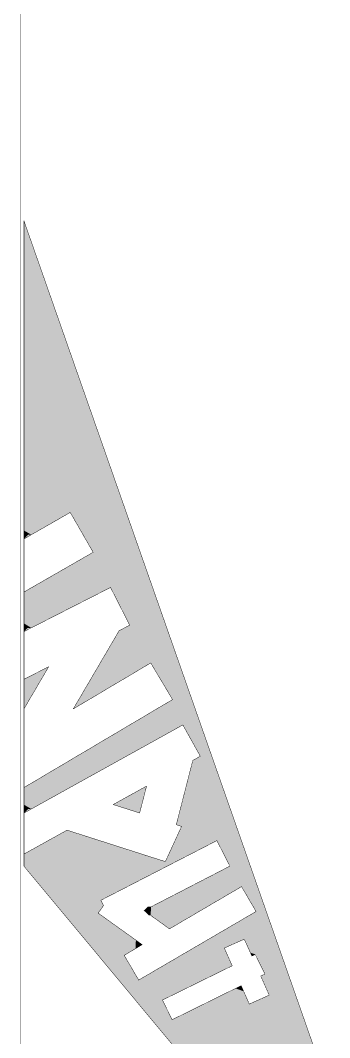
# Model space of a CAD drawing. Header units: inches. Extents: x 0 to 67, y 0 to 129.
# Drawn here: x 0 to 9.22, y 22.58 to 52.97 of the extents above; entities that cross this region are included whole.
import ezdxf

# ---------------------------------------------------------------- set-up
doc = ezdxf.new("R2010")
doc.units = ezdxf.units.IN
for name, color, linetype in [('Mechanical 2', 216, 'Continuous'), ('Mechanical 3', 76, 'Continuous'), ('Top Overlay', 2, 'Continuous')]:
    doc.layers.add(name, color=color, linetype=linetype)

msp = doc.modelspace()

# ---------------------------------------------------------------- hatches: boundary and pattern name
at = {"layer": 'Mechanical 3'}
msp.add_hatch(color=76, dxfattribs=at).paths.add_polyline_path([(0.13, 28.073), (1.393, 28.774), (4.321, 27.835), (4.329, 27.838), (4.812, 28.889), (4.808, 28.899), (4.658, 28.949), (5.147, 30.858), (5.368, 30.982), (5.371, 30.991), (4.851, 31.927), (4.842, 31.93), (0.104, 29.298), (0.1, 29.292), (0.1, 28.116), (0.114, 28.116), (0.114, 29.288), (4.843, 31.915), (5.356, 30.991), (5.138, 30.869), (5.135, 30.864), (4.643, 28.947), (4.648, 28.938), (4.797, 28.888), (4.32, 27.849), (1.394, 28.788), (1.389, 28.787)])
at = {"layer": 'Top Overlay'}
h = msp.add_hatch(color=2, dxfattribs=at)
h.paths.add_polyline_path([(9.112, 21.275), (8.617, 21.07), (8.616, 21.07), (8.615, 21.069), (8.609, 21.066), (8.603, 21.064), (8.602, 21.063), (8.601, 21.063), (8.596, 21.06), (8.59, 21.057), (8.589, 21.056), (8.588, 21.055), (8.075, 20.759), (8.074, 20.759), (8.073, 20.758), (8.067, 20.755), (8.062, 20.751), (8.061, 20.751), (8.06, 20.75), (8.055, 20.746), (8.049, 20.742), (8.048, 20.742), (8.047, 20.741), (7.578, 20.381), (7.577, 20.38), (7.576, 20.379), (7.571, 20.375), (7.566, 20.371), (7.565, 20.37), (7.564, 20.369), (7.559, 20.365), (7.555, 20.36), (7.554, 20.359), (7.553, 20.359), (7.134, 19.94), (7.133, 19.939), (7.132, 19.938), (7.128, 19.933), (7.124, 19.929), (7.123, 19.928), (7.122, 19.927), (7.118, 19.922), (7.114, 19.917), (7.113, 19.916), (7.112, 19.915), (6.869, 19.598), (6.843, 19.597), (0.107, 27.705), (0.107, 28.074), (0.127, 28.079), (0.127, 28.079), (0.127, 28.079), (1.392, 28.781), (4.323, 27.841), (4.806, 28.892), (4.65, 28.945), (5.141, 30.863), (5.365, 30.988), (4.845, 31.924), (0.129, 29.304), (0.107, 29.317), (0.107, 30.053), (4.537, 32.681), (3.888, 33.775), (1.62, 32.427), (1.602, 32.444), (2.944, 34.737), (3.261, 34.903), (2.688, 36.029), (0.129, 34.723), (0.107, 34.736), (0.107, 35.893), (2.17, 37.08), (1.487, 38.27), (0.129, 37.49), (0.107, 37.503), (0.107, 46.902), (0.132, 46.906)])
h.paths.add_polyline_path([(5.86, 28.469), (2.399, 26.686), (2.479, 26.529), (2.32, 26.303), (3.615, 25.375), (3.614, 25.349), (3.097, 25.042), (3.528, 24.304), (7.028, 26.352), (6.595, 27.095), (4.446, 25.833), (3.704, 26.367), (3.706, 26.392), (6.248, 27.707)], flags=0)
h.paths.add_polyline_path([(6.676, 25.526), (6.081, 25.259), (6.317, 24.731), (4.236, 23.707), (4.525, 23.12), (6.567, 24.129), (6.591, 24.12), (6.826, 23.587), (7.42, 23.854), (7.167, 24.424), (7.292, 24.483), (7.003, 25.07), (6.92, 25.029), (6.896, 25.037)], flags=0)
for points in [[(0.107, 37.731), (0.107, 37.478), (0.233, 37.604), (0.327, 37.604)], [(0.107, 34.955), (0.107, 34.712), (0.217, 34.823), (0.324, 34.823)], [(0.107, 32.403), (0.845, 33.663), (0.107, 33.286)], [(0.822, 33.624), (0.131, 32.445), (0.107, 32.452), (0.107, 33.286), (0.805, 33.642)], [(1.834, 32.839), (1.577, 32.401), (2.014, 32.66)], [(2.769, 29.546), (3.764, 30.099), (3.556, 29.293)], [(0.107, 29.542), (0.107, 29.292), (0.229, 29.413), (0.326, 29.413)], [(4.177, 27.888), (4.323, 27.841), (4.397, 28.001), (4.406, 28.001), (4.591, 27.816), (4.2, 27.614)], [(3.9, 26.492), (3.796, 26.492), (3.685, 26.381), (3.826, 26.239), (3.882, 26.239)], [(3.445, 25.496), (3.434, 25.243), (3.634, 25.361)], [(6.858, 25.121), (6.904, 25.021), (7.003, 25.07)], [(6.419, 24.056), (6.584, 24.137), (6.658, 23.969)]]:
    msp.add_hatch(color=2, dxfattribs=at).paths.add_polyline_path(points)

# ---------------------------------------------------------------- linework, layer by layer
at = {"layer": 'Mechanical 2', "const_width": 0.0127}
msp.add_lwpolyline([(0.006, 0.006), (0.006, 128.506)], dxfattribs=at)
at = {"layer": 'Mechanical 3', "const_width": 0.0127}
for points in [[(0.107, 27.705), (0.107, 46.977)], [(0.107, 46.977), (9.215, 20.98)], [(0.107, 37.478), (1.487, 38.27)], [(1.487, 38.27), (2.17, 37.08)], [(0.107, 35.893), (0.107, 37.478)], [(0.107, 35.893), (0.107, 37.478)], [(0.107, 35.893), (2.17, 37.08)], [(0.107, 34.712), (2.688, 36.029)], [(2.688, 36.029), (3.261, 34.903)], [(0.107, 33.286), (0.107, 34.712)], [(0.107, 33.286), (0.107, 34.712)], [(1.577, 32.401), (2.944, 34.737)], [(2.944, 34.737), (3.261, 34.903)], [(1.577, 32.401), (3.888, 33.775)], [(3.888, 33.775), (4.537, 32.681)], [(0.107, 33.286), (0.845, 33.663)], [(0.107, 32.403), (0.845, 33.663)], [(0.107, 32.403), (0.107, 33.286)], [(0.107, 30.053), (4.537, 32.681)], [(0.107, 30.053), (0.107, 32.403)], [(0.107, 30.053), (0.107, 32.403)], [(0.107, 29.292), (4.845, 31.924)], [(4.845, 31.924), (5.365, 30.988)], [(5.141, 30.863), (5.365, 30.988)], [(4.65, 28.945), (5.141, 30.863)], [(2.769, 29.546), (3.764, 30.099)], [(3.556, 29.293), (3.764, 30.099)], [(2.769, 29.546), (3.556, 29.293)], [(0.107, 28.116), (0.107, 29.292)], [(0.107, 28.116), (0.107, 29.292)], [(4.323, 27.841), (4.806, 28.892)], [(4.65, 28.945), (4.806, 28.892)], [(0.127, 28.079), (1.392, 28.781)], [(1.392, 28.781), (4.323, 27.841)], [(2.399, 26.686), (5.86, 28.469)], [(5.86, 28.469), (6.248, 27.707)], [(0.107, 28.116), (0.127, 28.079)], [(0.107, 27.705), (7.055, 19.342)], [(3.685, 26.381), (6.248, 27.707)], [(4.446, 25.833), (6.595, 27.095)], [(6.595, 27.095), (7.028, 26.352)], [(2.32, 26.303), (2.479, 26.529)], [(2.399, 26.686), (2.479, 26.529)], [(2.32, 26.303), (3.634, 25.361)], [(3.528, 24.304), (7.028, 26.352)], [(3.685, 26.381), (4.446, 25.833)], [(6.081, 25.259), (6.676, 25.526)], [(6.676, 25.526), (6.904, 25.021)], [(3.097, 25.042), (3.634, 25.361)], [(6.081, 25.259), (6.317, 24.731)], [(3.097, 25.042), (3.528, 24.304)], [(6.904, 25.021), (7.003, 25.07)], [(7.003, 25.07), (7.292, 24.483)], [(4.236, 23.707), (6.317, 24.731)], [(7.167, 24.424), (7.292, 24.483)], [(7.167, 24.424), (7.42, 23.854)], [(4.525, 23.12), (6.584, 24.137)], [(6.584, 24.137), (6.826, 23.587)], [(4.236, 23.707), (4.525, 23.12)], [(6.826, 23.587), (7.42, 23.854)]]:
    msp.add_lwpolyline(points, dxfattribs=at)
at = {"layer": 'Mechanical 3', "const_width": 0.00635}
for points in [[(0.104, 46.977, 1), (0.11, 46.977, 1)], [(0.104, 46.977, 1), (0.11, 46.977, 1)], [(1.484, 38.27, 1), (1.491, 38.27, 1)], [(1.484, 38.27, 1), (1.491, 38.27, 1)], [(0.104, 37.478, 1), (0.11, 37.478, 1)], [(0.104, 37.478, 1), (0.11, 37.478, 1)], [(0.104, 37.478, 1), (0.11, 37.478, 1)], [(2.167, 37.08, 1), (2.174, 37.08, 1)], [(2.167, 37.08, 1), (2.174, 37.08, 1)], [(0.104, 35.893, 1), (0.11, 35.893, 1)], [(0.104, 35.893, 1), (0.11, 35.893, 1)], [(0.104, 35.893, 1), (0.11, 35.893, 1)], [(2.685, 36.029, 1), (2.691, 36.029, 1)], [(2.685, 36.029, 1), (2.691, 36.029, 1)], [(0.104, 34.712, 1), (0.11, 34.712, 1)], [(0.104, 34.712, 1), (0.11, 34.712, 1)], [(0.104, 34.712, 1), (0.11, 34.712, 1)], [(2.941, 34.737, 1), (2.947, 34.737, 1)], [(2.941, 34.737, 1), (2.947, 34.737, 1)], [(3.258, 34.903, 1), (3.264, 34.903, 1)], [(3.258, 34.903, 1), (3.264, 34.903, 1)], [(3.885, 33.775, 1), (3.891, 33.775, 1)], [(3.885, 33.775, 1), (3.891, 33.775, 1)], [(0.842, 33.663, 1), (0.848, 33.663, 1)], [(0.842, 33.663, 1), (0.848, 33.663, 1)], [(0.104, 33.286, 1), (0.11, 33.286, 1)], [(0.104, 33.286, 1), (0.11, 33.286, 1)], [(0.104, 33.286, 1), (0.11, 33.286, 1)], [(0.104, 33.286, 1), (0.11, 33.286, 1)], [(4.534, 32.681, 1), (4.54, 32.681, 1)], [(4.534, 32.681, 1), (4.54, 32.681, 1)], [(0.104, 32.403, 1), (0.11, 32.403, 1)], [(0.104, 32.403, 1), (0.11, 32.403, 1)], [(0.104, 32.403, 1), (0.11, 32.403, 1)], [(0.104, 32.403, 1), (0.11, 32.403, 1)], [(1.574, 32.401, 1), (1.58, 32.401, 1)], [(1.574, 32.401, 1), (1.58, 32.401, 1)], [(4.842, 31.924, 1), (4.849, 31.924, 1)], [(4.842, 31.924, 1), (4.849, 31.924, 1)], [(5.362, 30.988, 1), (5.368, 30.988, 1)], [(5.362, 30.988, 1), (5.368, 30.988, 1)], [(5.138, 30.863, 1), (5.144, 30.863, 1)], [(5.138, 30.863, 1), (5.144, 30.863, 1)], [(3.761, 30.099, 1), (3.767, 30.099, 1)], [(3.761, 30.099, 1), (3.767, 30.099, 1)], [(0.104, 30.053, 1), (0.11, 30.053, 1)], [(0.104, 30.053, 1), (0.11, 30.053, 1)], [(0.104, 30.053, 1), (0.11, 30.053, 1)], [(2.766, 29.546, 1), (2.772, 29.546, 1)], [(2.766, 29.546, 1), (2.772, 29.546, 1)], [(0.104, 29.292, 1), (0.11, 29.292, 1)], [(0.104, 29.292, 1), (0.11, 29.292, 1)], [(0.104, 29.292, 1), (0.11, 29.292, 1)], [(3.552, 29.293, 1), (3.559, 29.293, 1)], [(3.552, 29.293, 1), (3.559, 29.293, 1)], [(4.647, 28.945, 1), (4.653, 28.945, 1)], [(4.647, 28.945, 1), (4.653, 28.945, 1)], [(4.803, 28.892, 1), (4.809, 28.892, 1)], [(4.803, 28.892, 1), (4.809, 28.892, 1)], [(1.389, 28.781, 1), (1.395, 28.781, 1)], [(1.389, 28.781, 1), (1.395, 28.781, 1)], [(5.856, 28.469, 1), (5.863, 28.469, 1)], [(5.856, 28.469, 1), (5.863, 28.469, 1)], [(0.104, 28.116, 1), (0.11, 28.116, 1)], [(0.104, 28.116, 1), (0.11, 28.116, 1)], [(0.104, 28.116, 1), (0.11, 28.116, 1)], [(0.124, 28.079, 1), (0.13, 28.079, 1)], [(0.124, 28.079, 1), (0.13, 28.079, 1)], [(0.104, 27.705, 1), (0.11, 27.705, 1)], [(0.104, 27.705, 1), (0.11, 27.705, 1)], [(4.32, 27.841, 1), (4.326, 27.841, 1)], [(4.32, 27.841, 1), (4.326, 27.841, 1)], [(6.245, 27.707, 1), (6.251, 27.707, 1)], [(6.245, 27.707, 1), (6.251, 27.707, 1)], [(6.592, 27.095, 1), (6.598, 27.095, 1)], [(6.592, 27.095, 1), (6.598, 27.095, 1)], [(2.396, 26.686, 1), (2.402, 26.686, 1)], [(2.396, 26.686, 1), (2.402, 26.686, 1)], [(2.476, 26.529, 1), (2.482, 26.529, 1)], [(2.476, 26.529, 1), (2.482, 26.529, 1)], [(2.317, 26.303, 1), (2.324, 26.303, 1)], [(2.317, 26.303, 1), (2.324, 26.303, 1)], [(3.681, 26.381, 1), (3.688, 26.381, 1)], [(3.681, 26.381, 1), (3.688, 26.381, 1)], [(7.025, 26.352, 1), (7.032, 26.352, 1)], [(7.025, 26.352, 1), (7.032, 26.352, 1)], [(4.443, 25.833, 1), (4.449, 25.833, 1)], [(4.443, 25.833, 1), (4.449, 25.833, 1)], [(6.673, 25.526, 1), (6.679, 25.526, 1)], [(6.673, 25.526, 1), (6.679, 25.526, 1)], [(3.631, 25.361, 1), (3.637, 25.361, 1)], [(3.631, 25.361, 1), (3.637, 25.361, 1)], [(6.078, 25.259, 1), (6.085, 25.259, 1)], [(6.078, 25.259, 1), (6.085, 25.259, 1)], [(3.094, 25.042, 1), (3.1, 25.042, 1)], [(3.094, 25.042, 1), (3.1, 25.042, 1)], [(6.901, 25.021, 1), (6.907, 25.021, 1)], [(6.901, 25.021, 1), (6.907, 25.021, 1)], [(7, 25.07, 1), (7.006, 25.07, 1)], [(7, 25.07, 1), (7.006, 25.07, 1)], [(6.313, 24.731, 1), (6.32, 24.731, 1)], [(6.313, 24.731, 1), (6.32, 24.731, 1)], [(3.524, 24.304, 1), (3.531, 24.304, 1)], [(3.524, 24.304, 1), (3.531, 24.304, 1)], [(7.164, 24.424, 1), (7.17, 24.424, 1)], [(7.164, 24.424, 1), (7.17, 24.424, 1)], [(7.289, 24.483, 1), (7.295, 24.483, 1)], [(7.289, 24.483, 1), (7.295, 24.483, 1)], [(6.58, 24.137, 1), (6.587, 24.137, 1)], [(6.58, 24.137, 1), (6.587, 24.137, 1)], [(4.232, 23.707, 1), (4.239, 23.707, 1)], [(4.232, 23.707, 1), (4.239, 23.707, 1)], [(7.417, 23.854, 1), (7.424, 23.854, 1)], [(7.417, 23.854, 1), (7.424, 23.854, 1)], [(6.823, 23.587, 1), (6.829, 23.587, 1)], [(6.823, 23.587, 1), (6.829, 23.587, 1)], [(4.522, 23.12, 1), (4.528, 23.12, 1)], [(4.522, 23.12, 1), (4.528, 23.12, 1)]]:
    msp.add_lwpolyline(points, format="xyb", close=True, dxfattribs=at)

doc.saveas('drawing.dxf')
